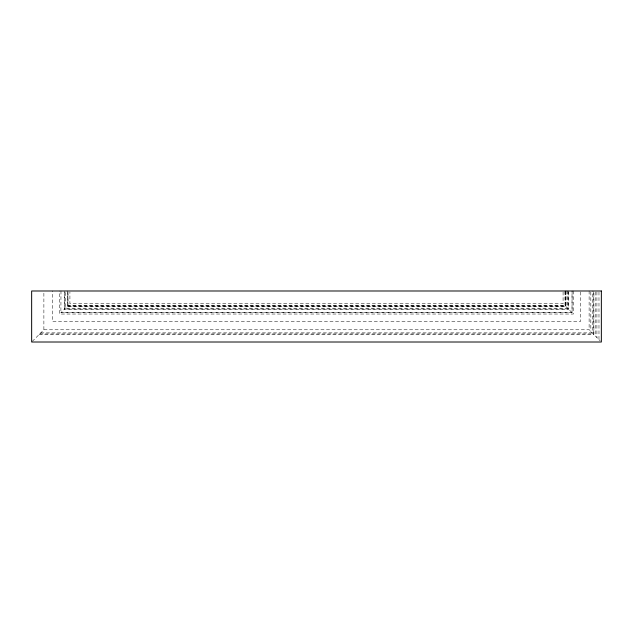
<?xml version="1.0" encoding="UTF-8"?>
<svg xmlns="http://www.w3.org/2000/svg" width="633" height="633" viewBox="0 0 633 633"><rect width="100%" height="100%" fill="white"/><g stroke="black" fill="none" stroke-linecap="round" stroke-linejoin="round"><path stroke-width="0.47" stroke-dasharray="3.17 2.37" d="M32.243 341.416L43.883 329.777L43.883 290.99M572.097 312.757L60.903 312.757L68.008 305.652L564.992 305.652L572.097 312.757L572.097 290.99M565.142 290.99L565.142 305.802L67.858 305.802L67.858 291.979M67.391 306.269L565.609 306.269L565.609 290.99M60.982 312.678L572.018 312.678L572.018 290.99M43.883 329.777L589.117 329.777L600.163 340.823M40.781 332.879L592.219 332.879L592.219 290.99M39.737 333.915L593.263 333.915L593.263 290.99M39.127 334.533L593.873 334.533L593.873 291.955M565.142 305.802L564.992 290.99M598.976 291.963L598.976 339.636M596.911 291.963L596.911 337.563M595.194 291.963L595.194 335.854M590.818 291.979L590.818 331.478M589.117 290.99L589.117 329.777M580.69 291.971L580.69 321.35L52.31 321.35L52.31 290.99M573.371 290.99L573.371 314.031L59.629 314.031L59.629 290.99M568.671 290.99L568.671 309.331L64.329 309.331L64.329 290.99M568.339 291.94L568.339 308.999L64.661 308.999L64.661 291.94M567.54 290.99L567.54 308.2L65.46 308.2L65.46 290.99M566.899 290.99L566.899 307.559M565.736 290.99L565.736 306.396L67.264 306.396L67.264 290.99M563.085 291.971L563.085 303.745L69.915 303.745L69.915 291.971M68.008 291.971L68.008 305.652M60.982 290.99L60.903 312.757"/><path stroke-width="0.95" d="M601.35 290.99L31.65 290.99L31.65 342.01L601.35 342.01L601.35 290.99"/></g></svg>
